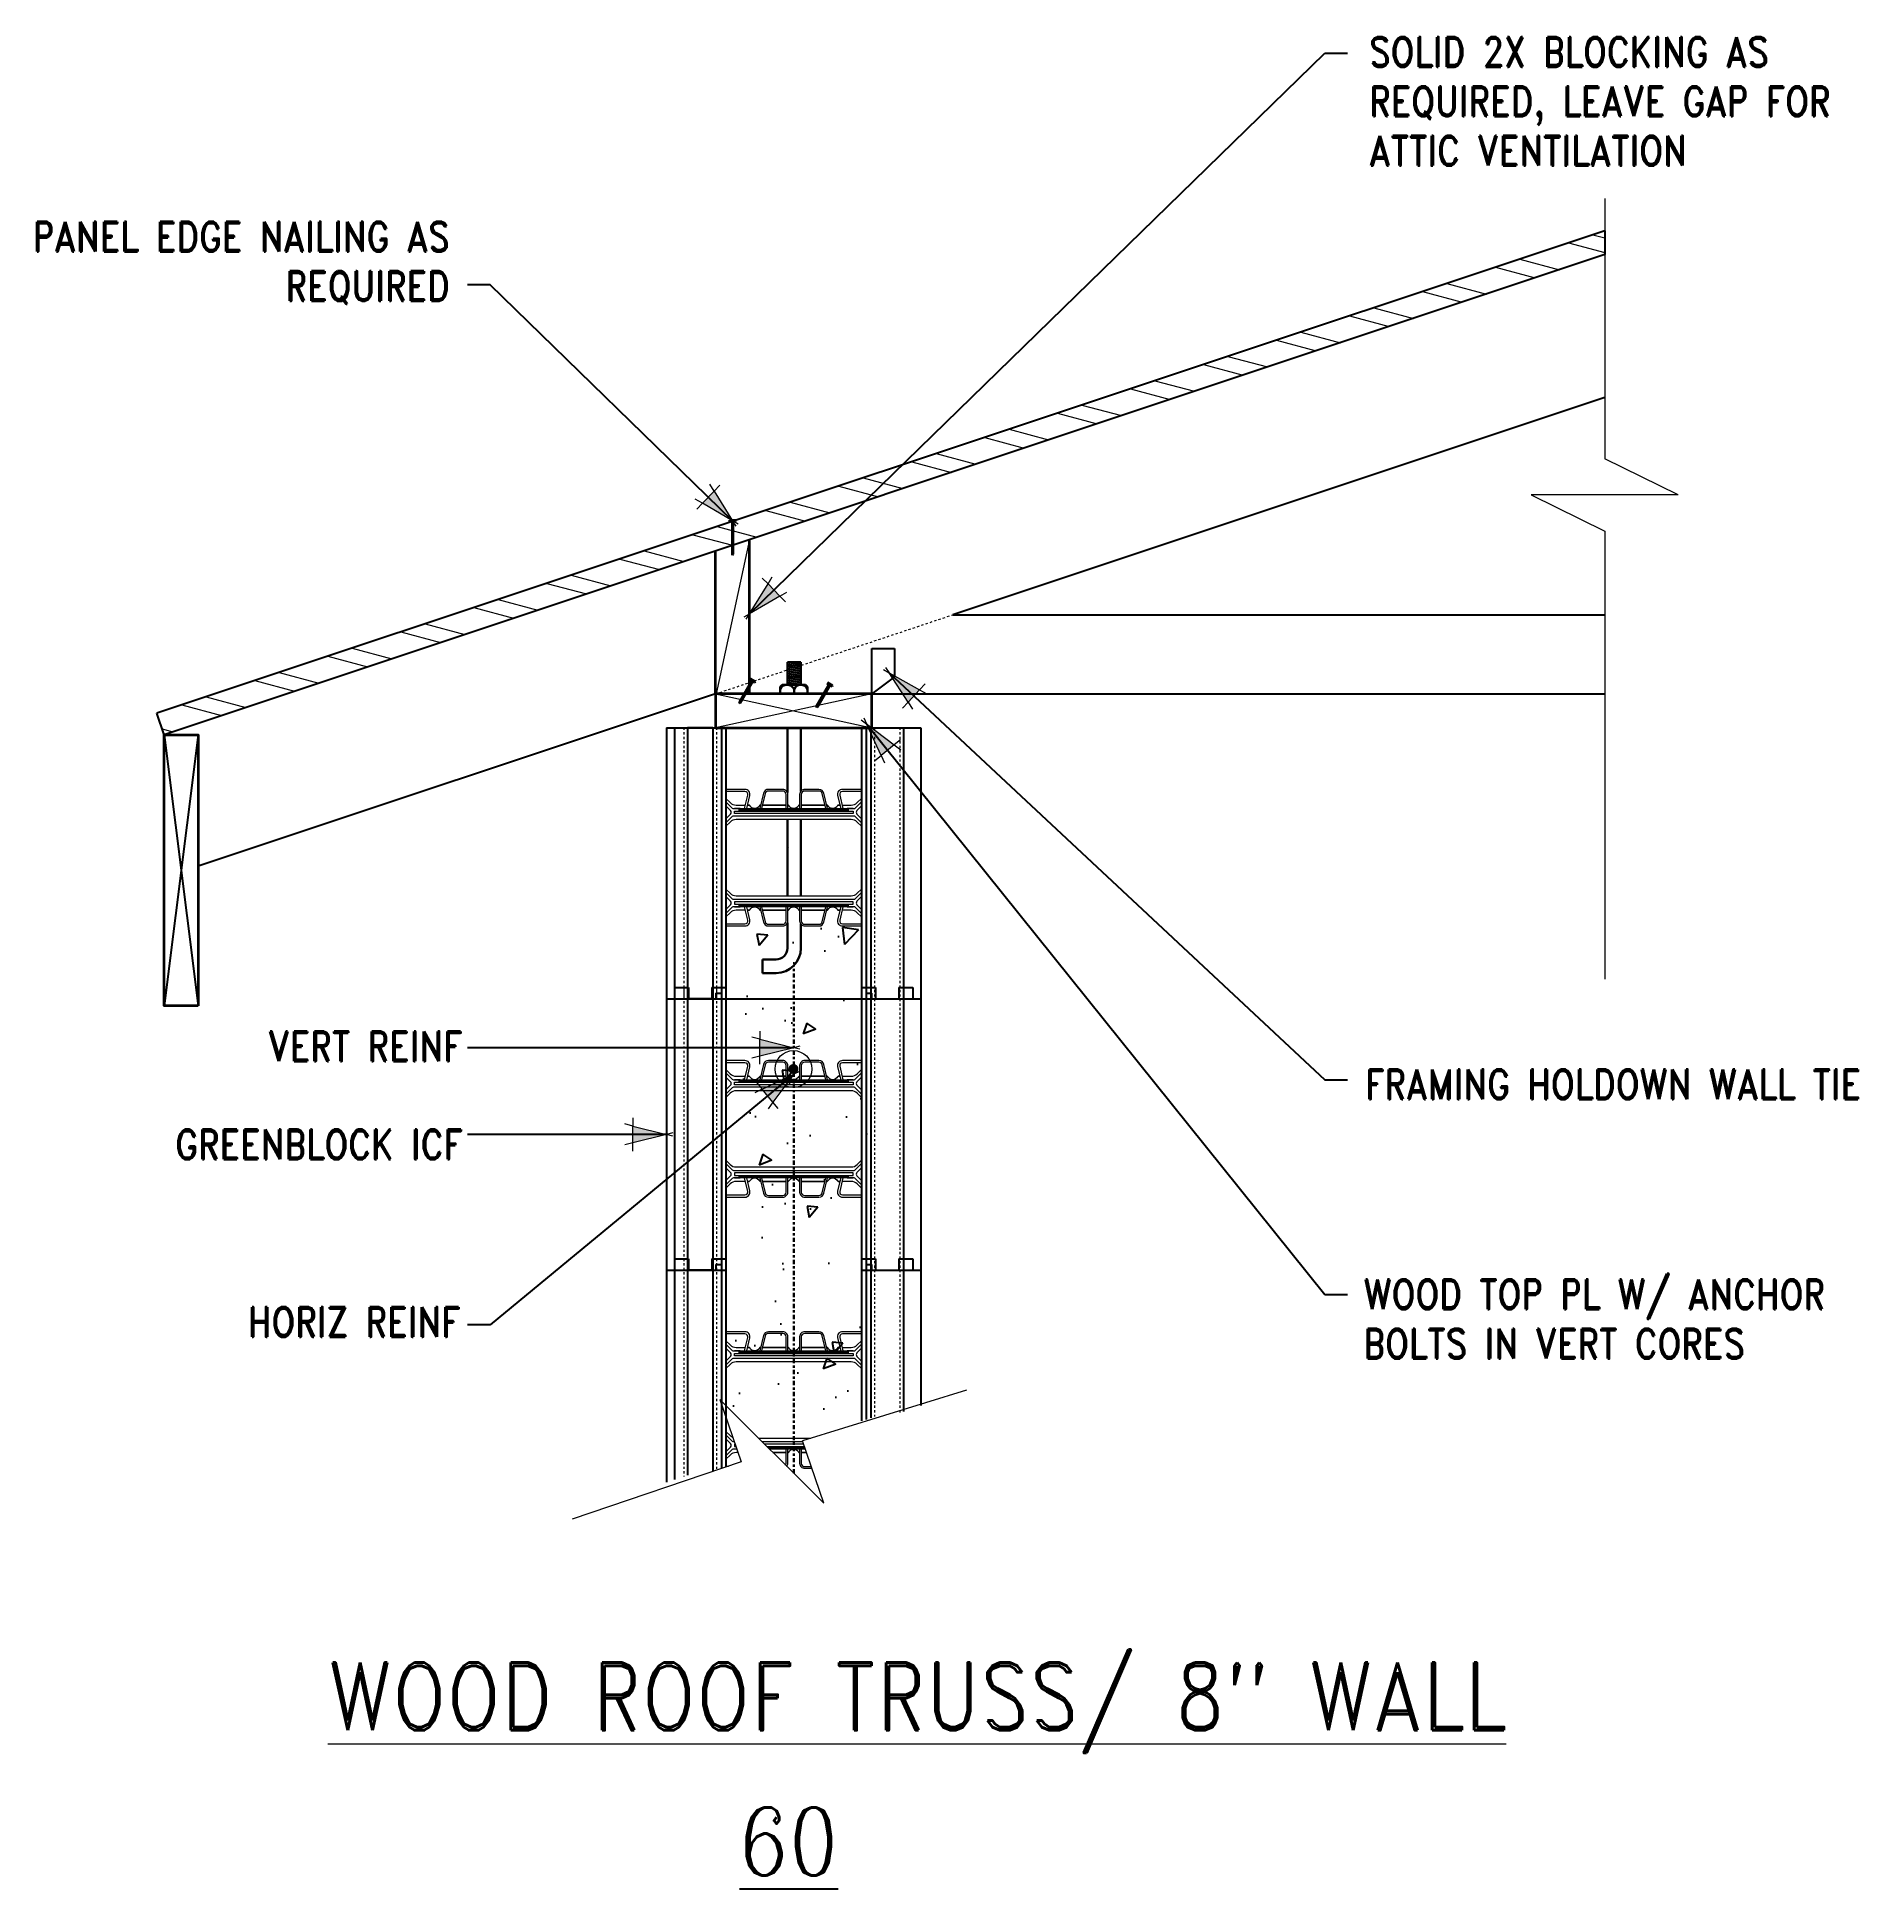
# Model space of a CAD drawing. Header units: inches. Extents: x -143.2 to -62.6, y 78.5 to 160.5.
import ezdxf

# ---------------------------------------------------------------- set-up
doc = ezdxf.new("R2010")
doc.units = ezdxf.units.IN
doc.header["$MEASUREMENT"] = 0
for name, pattern in [('CENTER', [2, 1.25, -0.25, 0.25, -0.25]), ('DASHED2', [0.375, 0.25, -0.125]), ('HIDDEN', [0.375, 0.25, -0.125])]:
    doc.linetypes.add(name, pattern=pattern)
doc.layers.get('Defpoints').update_dxf_attribs({"color": 252})
for name, color, linetype, lineweight in [('A2 Hatch', 8, 'Continuous', 9), ('A4 medium', 7, 'Continuous', 35), ('DETAILS', 7, 'Continuous', 13), ('DIM', 3, 'Continuous', 13), ('REBAR', 2, 'CENTER', 30)]:
    doc.layers.add(name, color=color, linetype=linetype, lineweight=lineweight)
doc.styles.add('ARCTEXT', font='arctext.shx', dxfattribs={"width": 0.85})
doc.styles.add('RomanC', font='romanc.shx', dxfattribs={"width": 0.85, "height": 5})
doc.styles.add('ROMAND', font='romand.shx', dxfattribs={"width": 0.85})
doc.dimstyles.new('ARCTEXT 1-1', dxfattribs={"dimscale": 0, "dimtxt": 1, "dimasz": 1, "dimexe": 0.1875, "dimexo": 1, "dimgap": 0.5, "dimtad": 1, "dimdec": 4, "dimzin": 3, "dimdsep": 46, "dimlunit": 4, "dimtxsty": 'ARCTEXT', "dimblk": 'ARCHTICK', "dimcen": 1, "dimclrd": 256, "dimclre": 256, "dimclrt": 256, "dimadec": 0, "dimazin": 0, "dimtfac": 1, "dimtdec": 4, "dimtofl": 0, "dimtmove": 2, "dimatfit": 3, "dimldrblk": 'arrow', "dimfxl": 0, "dimtolj": 1, "dimtzin": 0, "dimarcsym": 0})

# ---------------------------------------------------------------- blocks, each defined once
blk = doc.blocks.new('_ArchTick')
at = {"color": 0, "linetype": 'ByBlock', "const_width": 0.15}
blk.add_lwpolyline([(-0.5, -0.5), (0.5, 0.5)], dxfattribs=at)
blk = doc.blocks.new('arrow')
at = {"layer": 'DIM'}
blk.add_hatch(color=253, dxfattribs=at).paths.add_polyline_path([(-2, 0.5), (-2, -0.5), (0, 0)])
at = {"layer": 'DIM', "lineweight": 9}
for points in [[(-2, 0.98), (-2, 0.5), (-2.47, 0.62)], [(0.37, 0.09), (0, 0)], [(0.37, -0.09), (0, 0)], [(-2, -0.98), (-2, -0.5), (-2.47, -0.62)]]:
    blk.add_lwpolyline(points, dxfattribs=at)
at = {"layer": 'DIM', "lineweight": 15}
blk.add_lwpolyline([(0, 0), (-2, -0.5), (-2, 0.5), (0, 0)], dxfattribs=at)

msp = doc.modelspace()

# ---------------------------------------------------------------- hatches: boundary and pattern name
at = {"ltscale": 0.15}
h = msp.add_hatch(dxfattribs=at)
h.set_pattern_fill('AR-CONC', color=256, scale=0.8, angle=180, style=0)
h.set_pattern_definition([(230, (5835.824, -440.9717), (-5.7380815, 0.502017), [0.6, -6.6]), (175, (5835.824, -440.9717), (1.1100107, -6.017537), [0.48, -5.28]), (280.45144, (5835.346, -440.93), (-4.6280707, -5.51552), [0.5099215, -5.609137]), (226.1842, (5835.824, -442.572), (-8.537928, 1.324152), [0.9, -9.9]), (276.63565, (5835.1125, -442.461), (-7.477296, -7.792949), [0.764882, -8.413704]), (171.1842, (5835.824, -442.572), (-7.477296, -7.792949), [0.72, -7.92]), (201, (5835.024, -442.1717), (-4.7752564, 3.220951), [0.6, -6.6]), (146, (5835.024, -442.1717), (-1.9465227, -5.8012004), [0.48, -5.28]), (251.45144, (5834.626, -441.903), (-6.721779, -2.580249), [0.5099215, -5.609137]), (217.5, (5835.824, -440.9717), (-0.09727884, -2.6631508), [0, -5.216, 0, -5.36, 0, -5.3]), (187.5, (5835.824, -440.9717), (-2.1045563, -3.1552937), [0, -3.056, 0, -5.096, 0, -2.02]), (147.5, (5837.608, -440.9717), (-4.2705795, 0.180439), [0, -2, 0, -6.24, 0, -8.28]), (137.5, (5838.408, -440.9717), (-4.6654894, -0.8008399), [0, -2.6, 0, -4.144, 0, -5.88])])
h.paths.add_polyline_path([(-112.517, 121.738), (-106.445, 121.717), (-106.521, 100.085), (-108.507, 99.412), (-107.571, 96.652), (-112.167, 101.248), (-111.231, 98.488), (-112.517, 98.052)])
at = {"layer": 'A2 Hatch', "ltscale": 0.15}
h = msp.add_hatch(dxfattribs=at)
h.set_pattern_fill('ANSI32', color=256, scale=5, angle=120, style=0)
h.set_pattern_definition([(165, (-3817.3977, 693.9829), (-0.4852857, -1.8111109), []), (165, (-3817.8397, 694.7483), (-0.4852857, -1.8111109), [])])
h.paths.add_polyline_path([(-73.83, 151.912), (-137.875, 130.564), (-137.558, 129.615), (-73.83, 150.858)])
h = msp.add_hatch(color=256, dxfattribs=at)
edge = h.paths.add_edge_path()
edge.add_arc((-109.718, 114.82), 0.224, 0, 360)

# ---------------------------------------------------------------- linework, layer by layer
at = {"ltscale": 0.15}
for p, q in [((-73.83, 151.912), (-137.875, 130.564)), ((-73.83, 151.912), (-73.83, 150.858)), ((-73.83, 150.858), (-137.558, 129.615)), ((-73.83, 144.533), (-102.661, 134.923)), ((-102.661, 134.923), (-73.83, 134.923)), ((-109.988, 132.826), (-109.988, 132.826)), ((-106.251, 133.423), (-105.251, 133.423)), ((-106.251, 131.423), (-106.251, 133.423)), ((-105.251, 133.423), (-105.251, 132.173)), ((-105.251, 132.173), (-106.251, 131.423)), ((-113.161, 131.423), (-136.058, 123.791)), ((-106.251, 131.423), (-73.83, 131.423)), ((-137.558, 129.615), (-137.875, 130.564)), ((-137.558, 129.615), (-136.058, 117.615)), ((-136.058, 129.615), (-137.558, 117.615)), ((-114.354, 129.923), (-113.329, 129.923)), ((-112.704, 129.923), (-106.708, 129.923)), ((-109.925, 124.628), (-109.925, 124.628)), ((-114.354, 117.923), (-113.329, 117.923)), ((-112.704, 117.923), (-106.708, 117.923)), ((-114.354, 105.923), (-113.329, 105.923))]:
    msp.add_line(p, q, dxfattribs=at)
at = {"color": 1}
for p, q in [((-115.329, 129.923), (-115.329, 117.923)), ((-115.329, 129.923), (-112.904, 129.923)), ((-114.979, 129.923), (-114.979, 117.923)), ((-114.404, 129.923), (-114.404, 117.923)), ((-113.279, 129.923), (-114.404, 129.923)), ((-113.279, 129.923), (-113.279, 117.923)), ((-112.904, 129.923), (-112.904, 117.923)), ((-112.904, 129.923), (-112.704, 129.923)), ((-112.704, 129.923), (-112.704, 117.923)), ((-106.708, 129.923), (-106.708, 117.923)), ((-106.708, 129.923), (-106.508, 129.923)), ((-106.508, 129.923), (-106.508, 117.923)), ((-106.508, 129.923), (-104.083, 129.923)), ((-106.293, 129.923), (-106.293, 117.923)), ((-104.848, 129.923), (-104.848, 117.923)), ((-104.083, 129.923), (-104.083, 117.923)), ((-114.979, 118.423), (-114.354, 118.423)), ((-114.979, 118.423), (-114.979, 105.923)), ((-114.404, 118.423), (-114.404, 105.923)), ((-114.354, 118.423), (-114.354, 117.923)), ((-113.329, 118.423), (-113.329, 117.923)), ((-113.329, 118.423), (-112.704, 118.423)), ((-113.279, 118.423), (-113.279, 105.923)), ((-113.154, 118.173), (-113.154, 117.923)), ((-113.154, 118.173), (-112.904, 118.173)), ((-112.904, 118.173), (-112.904, 105.923)), ((-112.704, 118.423), (-112.704, 117.923)), ((-112.704, 118.423), (-112.704, 105.923)), ((-106.708, 118.423), (-106.708, 117.923)), ((-106.708, 118.423), (-106.708, 105.923)), ((-106.708, 118.423), (-106.083, 118.423)), ((-106.508, 118.173), (-106.508, 105.923)), ((-106.508, 118.173), (-106.258, 118.173)), ((-106.258, 118.173), (-106.258, 117.923)), ((-106.083, 118.423), (-106.083, 117.923)), ((-105.058, 118.423), (-105.058, 117.923)), ((-105.058, 118.423), (-104.433, 118.423)), ((-104.433, 118.423), (-104.433, 117.923)), ((-115.329, 117.923), (-112.704, 117.923)), ((-115.329, 117.923), (-115.329, 105.923)), ((-115.329, 117.923), (-113.154, 117.923)), ((-113.279, 117.923), (-114.404, 117.923)), ((-112.904, 117.923), (-112.704, 117.923)), ((-106.708, 117.923), (-104.083, 117.923)), ((-106.708, 117.923), (-106.508, 117.923)), ((-106.293, 117.923), (-104.083, 117.923)), ((-106.293, 117.923), (-106.293, 105.923)), ((-104.848, 117.923), (-104.848, 105.923)), ((-104.083, 117.923), (-104.083, 105.923)), ((-115.329, 105.923), (-112.704, 105.923)), ((-115.329, 105.923), (-115.329, 96.533)), ((-115.329, 105.923), (-113.154, 105.923)), ((-114.979, 106.423), (-114.354, 106.423)), ((-114.979, 106.423), (-114.979, 96.652)), ((-114.404, 106.423), (-114.404, 96.847)), ((-113.279, 105.923), (-114.404, 105.923)), ((-114.354, 106.423), (-114.354, 105.923)), ((-113.329, 106.423), (-113.329, 105.923)), ((-113.329, 106.423), (-112.704, 106.423)), ((-113.279, 106.423), (-113.279, 97.016)), ((-113.154, 106.173), (-113.154, 105.923)), ((-113.154, 106.173), (-112.904, 106.173)), ((-112.904, 106.173), (-112.904, 97.143)), ((-112.904, 105.923), (-112.704, 105.923)), ((-112.704, 106.423), (-112.704, 105.923)), ((-112.704, 106.423), (-112.704, 97.211)), ((-106.708, 106.423), (-106.708, 105.923)), ((-106.708, 106.423), (-106.708, 99.245)), ((-106.708, 106.423), (-106.083, 106.423)), ((-106.708, 105.923), (-104.083, 105.923)), ((-106.708, 105.923), (-106.508, 105.923)), ((-106.508, 106.173), (-106.508, 99.313)), ((-106.508, 106.173), (-106.258, 106.173)), ((-106.293, 105.923), (-104.083, 105.923)), ((-106.293, 105.923), (-106.293, 99.385)), ((-106.258, 106.173), (-106.258, 105.923)), ((-106.083, 106.423), (-106.083, 105.923)), ((-105.058, 106.423), (-105.058, 105.923)), ((-105.058, 106.423), (-104.433, 106.423)), ((-104.848, 105.923), (-104.848, 99.664)), ((-104.433, 106.423), (-104.433, 105.923)), ((-104.083, 105.923), (-104.083, 99.923))]:
    msp.add_line(p, q, dxfattribs=at)
at = {"color": 1, "linetype": 'HIDDEN', "ltscale": 0.02}
for p, q in [((-114.979, 118.423), (-114.354, 118.423)), ((-114.979, 118.423), (-114.979, 117.923)), ((-114.354, 118.423), (-114.354, 117.923)), ((-113.329, 118.423), (-113.329, 117.923)), ((-113.329, 118.423), (-112.704, 118.423)), ((-106.708, 118.423), (-106.083, 118.423)), ((-106.508, 118.173), (-106.508, 117.923)), ((-106.508, 118.173), (-106.258, 118.173)), ((-106.258, 118.173), (-106.258, 117.923)), ((-106.083, 118.423), (-106.083, 117.923)), ((-105.058, 118.423), (-105.058, 117.923)), ((-105.058, 118.423), (-104.433, 118.423)), ((-104.433, 118.423), (-104.433, 117.923)), ((-114.979, 106.423), (-114.354, 106.423)), ((-114.979, 106.423), (-114.979, 105.923)), ((-114.354, 106.423), (-114.354, 105.923)), ((-113.329, 106.423), (-113.329, 105.923)), ((-113.329, 106.423), (-112.704, 106.423)), ((-106.708, 106.423), (-106.083, 106.423)), ((-106.508, 106.173), (-106.508, 105.923)), ((-106.508, 106.173), (-106.258, 106.173)), ((-106.258, 106.173), (-106.258, 105.923)), ((-106.083, 106.423), (-106.083, 105.923)), ((-105.058, 106.423), (-105.058, 105.923)), ((-105.058, 106.423), (-104.433, 106.423)), ((-104.433, 106.423), (-104.433, 105.923))]:
    msp.add_line(p, q, dxfattribs=at)
at = {"layer": 'A2 Hatch', "lineweight": 30, "ltscale": 0.15}
for p, q in [((-112.542, 139.102), (-112.28, 139.102)), ((-112.542, 139.102), (-112.542, 139.052)), ((-112.542, 139.052), (-112.28, 139.052)), ((-112.436, 139.052), (-112.436, 137.603)), ((-112.386, 139.052), (-112.386, 137.603)), ((-112.28, 139.102), (-112.28, 139.052)), ((-112.436, 137.603), (-112.411, 137.554)), ((-112.386, 137.603), (-112.411, 137.554)), ((-109.988, 132.826), (-109.988, 131.826)), ((-109.988, 132.826), (-109.388, 132.826)), ((-109.988, 132.826), (-109.388, 132.726)), ((-109.388, 132.826), (-109.388, 131.826)), ((-111.562, 132.004), (-112.111, 131.052)), ((-111.519, 131.979), (-112.068, 131.027)), ((-111.654, 132.057), (-111.426, 131.926)), ((-111.629, 132.1), (-111.401, 131.969)), ((-111.401, 131.969), (-111.426, 131.926)), ((-109.988, 132.726), (-109.388, 132.626)), ((-109.988, 132.626), (-109.388, 132.526)), ((-109.988, 132.526), (-109.388, 132.426)), ((-109.986, 132.426), (-109.386, 132.326)), ((-109.986, 132.326), (-109.386, 132.226)), ((-109.986, 132.226), (-109.386, 132.126)), ((-109.986, 132.126), (-109.386, 132.026)), ((-109.986, 132.026), (-109.386, 131.926)), ((-110.223, 131.826), (-110.312, 131.733)), ((-110.311, 131.423), (-110.311, 131.734)), ((-110.223, 131.826), (-109.19, 131.826)), ((-109.986, 131.926), (-109.386, 131.826)), ((-109.688, 131.423), (-109.688, 131.625)), ((-109.19, 131.826), (-109.101, 131.733)), ((-109.101, 131.733), (-109.101, 131.423)), ((-108.146, 131.823), (-108.696, 130.871)), ((-108.103, 131.798), (-108.653, 130.846)), ((-108.239, 131.876), (-108.011, 131.744)), ((-108.214, 131.919), (-107.986, 131.788)), ((-107.986, 131.788), (-108.011, 131.744)), ((-112.111, 131.052), (-112.114, 130.997)), ((-112.068, 131.027), (-112.114, 130.997)), ((-108.696, 130.871), (-108.699, 130.816)), ((-108.653, 130.846), (-108.699, 130.816)), ((-109.988, 129.923), (-109.988, 127.064)), ((-109.988, 129.52), (-109.988, 127.064)), ((-109.388, 129.923), (-109.388, 127.12)), ((-109.388, 129.52), (-109.388, 127.12)), ((-109.988, 125.86), (-109.988, 125.214)), ((-109.988, 125.86), (-109.988, 122.485)), ((-109.388, 125.86), (-109.388, 125.282)), ((-109.388, 125.86), (-109.388, 122.485)), ((-109.988, 121.282), (-109.988, 120.166)), ((-109.388, 121.226), (-109.388, 120.166)), ((-110.488, 119.666), (-111.088, 119.666)), ((-111.088, 119.666), (-111.088, 119.066)), ((-110.488, 119.066), (-111.088, 119.066))]:
    msp.add_line(p, q, dxfattribs=at)
at = {"layer": 'A2 Hatch', "ltscale": 0.15}
for p, q in [((-111.661, 138.248), (-113.143, 131.419)), ((-113.161, 131.423), (-106.251, 129.923)), ((-106.251, 131.423), (-113.161, 129.923))]:
    msp.add_line(p, q, dxfattribs=at)
at = {"layer": 'A2 Hatch', "linetype": 'HIDDEN', "ltscale": 0.15}
msp.add_line((-113.161, 131.423), (-102.661, 134.923), dxfattribs=at)
at = {"layer": 'A2 Hatch', "linetype": 'DASHED2', "ltscale": 0.15}
for p, q in [((-114.564, 129.923), (-114.564, 117.923)), ((-113.119, 129.923), (-113.119, 117.923)), ((-106.133, 129.923), (-106.133, 117.923)), ((-105.008, 129.923), (-105.008, 117.923)), ((-114.564, 118.423), (-114.564, 105.923)), ((-113.119, 118.423), (-113.119, 105.923)), ((-106.133, 117.923), (-106.133, 105.923)), ((-105.008, 117.923), (-105.008, 105.923)), ((-114.564, 106.423), (-114.564, 96.792)), ((-113.119, 106.423), (-113.119, 97.071)), ((-106.133, 105.923), (-106.133, 99.44)), ((-105.008, 105.923), (-105.008, 99.609))]:
    msp.add_line(p, q, dxfattribs=at)
at = {"layer": 'A2 Hatch', "ltscale": 0.15}
msp.add_circle((-109.718, 114.82), 0.816, dxfattribs=at)
at = {"layer": 'A2 Hatch', "lineweight": 30, "ltscale": 0.15}
for centre, radius, start, end in [((-109.999, 131.486), 0.341, 24.03596, 155.96404), ((-109.394, 131.512), 0.315, 21.05677, 158.94323), ((-110.488, 120.166), 0.5, 270, 0), ((-110.488, 120.166), 1.1, 270, 0)]:
    msp.add_arc(centre, radius, start, end, dxfattribs=at)
at = {"layer": 'A4 medium', "ltscale": 0.15}
for p, q in [((-113.161, 131.423), (-113.161, 137.748)), ((-111.661, 131.423), (-111.661, 138.248))]:
    msp.add_line(p, q, dxfattribs=at)
for points in [[(-106.251, 131.423), (-113.161, 131.423), (-113.161, 129.923), (-106.251, 129.923)], [(-136.058, 117.615), (-137.558, 117.615), (-137.558, 129.615), (-136.058, 129.615)]]:
    msp.add_lwpolyline(points, close=True, dxfattribs=at)
at = {"layer": 'DETAILS', "color": 6, "lineweight": 20}
for p, q in [((-110.042, 97.848), (-110.625, 97.848)), ((-110.625, 97.848), (-110.042, 97.848)), ((-109.37, 97.848), (-109.14, 97.848)), ((-109.14, 97.848), (-109.37, 97.848))]:
    msp.add_line(p, q, dxfattribs=at)
for points in [[(-111.784, 126.348), (-111.647, 126.918, 0.485338), (-111.866, 127.195), (-112.706, 127.195)], [(-112.069, 126.348), (-112.144, 126.348), (-112.332, 126.348), (-111.885, 126.348), (-111.742, 126.941, 0.485338), (-111.866, 127.098), (-112.706, 127.098)], [(-109.967, 126.348), (-109.967, 126.97, 0.414214), (-110.192, 127.195), (-110.824, 127.195, 0.346495), (-111.043, 127.023), (-111.206, 126.348)], [(-110.042, 126.348), (-110.042, 126.97, 0.414214), (-110.192, 127.12), (-110.824, 127.12, 0.346495), (-110.97, 127.006), (-111.129, 126.348)], [(-108.207, 126.348), (-108.37, 127.023, 0.346495), (-108.588, 127.195), (-109.22, 127.195, 0.414214), (-109.445, 126.97), (-109.445, 126.348)], [(-108.284, 126.348), (-108.442, 127.006, 0.346495), (-108.588, 127.12), (-109.22, 127.12, 0.414214), (-109.37, 126.97), (-109.37, 126.348)], [(-106.706, 127.195), (-107.547, 127.195, 0.485338), (-107.765, 126.918), (-107.628, 126.348)], [(-106.706, 127.098), (-107.547, 127.098, 0.485338), (-107.671, 126.941), (-107.528, 126.348), (-107.081, 126.348), (-107.268, 126.348), (-107.343, 126.348)], [(-112.706, 126.798), (-112.517, 126.608, 0.198912), (-112.251, 126.498), (-111.848, 126.498)], [(-112.706, 126.648), (-112.429, 126.37, 0.198912), (-112.376, 126.348), (-109.706, 126.348, -0.279322), (-109.921, 126.478, 0.279322), (-109.954, 126.498)], [(-112.706, 125.898), (-112.505, 126.1, 0.414214), (-112.505, 126.259), (-112.706, 126.46)], [(-111.183, 126.498, 0.279322), (-111.216, 126.478, -0.605918), (-111.645, 126.478, 0.279322), (-111.678, 126.498), (-111.748, 126.498), (-111.678, 126.498)], [(-109.459, 126.498, 0.279322), (-109.492, 126.478, -0.279322), (-109.706, 126.348), (-107.037, 126.348, 0.198912), (-106.984, 126.37), (-106.706, 126.648)], [(-107.734, 126.498), (-107.664, 126.498), (-107.734, 126.498, 0.279322), (-107.767, 126.478, -0.605918), (-108.196, 126.478, 0.279322), (-108.229, 126.498)], [(-107.564, 126.498), (-107.161, 126.498, 0.198912), (-106.896, 126.608), (-106.706, 126.798)], [(-106.706, 126.46), (-106.907, 126.259, 0.414214), (-106.907, 126.1), (-106.706, 125.898)], [(-106.706, 125.711), (-106.984, 125.989, 0.198912), (-107.037, 126.01), (-109.706, 126.01), (-112.376, 126.01, 0.198912), (-112.429, 125.989), (-112.706, 125.711)], [(-106.706, 125.561), (-106.896, 125.751, 0.198912), (-107.161, 125.86), (-109.706, 125.86), (-112.251, 125.86, 0.198912), (-112.517, 125.751), (-112.706, 125.561)], [(-112.706, 122.785), (-112.517, 122.595, 0.198912), (-112.251, 122.485), (-109.706, 122.485), (-107.161, 122.485, 0.198912), (-106.896, 122.595), (-106.706, 122.785)], [(-112.706, 122.635), (-112.429, 122.357, 0.198912), (-112.376, 122.335), (-109.706, 122.335), (-107.037, 122.335, 0.198912), (-106.984, 122.357), (-106.706, 122.635)], [(-112.706, 121.886), (-112.505, 122.087, 0.414214), (-112.505, 122.246), (-112.706, 122.448)], [(-106.706, 122.448), (-106.907, 122.246, 0.414214), (-106.907, 122.087), (-106.706, 121.886)], [(-109.954, 121.848, 0.279322), (-109.921, 121.868, -0.279322), (-109.706, 121.998), (-112.376, 121.998, 0.198912), (-112.429, 121.976), (-112.706, 121.698)], [(-112.706, 121.248), (-111.866, 121.248, 0.485338), (-111.742, 121.405), (-111.885, 121.998), (-112.332, 121.998), (-112.144, 121.998), (-112.069, 121.998)], [(-112.706, 121.15), (-111.866, 121.15, 0.485338), (-111.647, 121.428), (-111.784, 121.998)], [(-111.848, 121.848), (-112.251, 121.848, 0.198912), (-112.517, 121.738), (-112.706, 121.548)], [(-111.678, 121.848), (-111.748, 121.848), (-111.678, 121.848, 0.279322), (-111.645, 121.868, -0.605918), (-111.216, 121.868, 0.279322), (-111.183, 121.848)], [(-111.206, 121.998), (-111.043, 121.323, 0.346495), (-110.824, 121.15), (-110.192, 121.15, 0.414214), (-109.967, 121.375), (-109.967, 121.998)], [(-111.129, 121.998), (-110.97, 121.34, 0.346495), (-110.824, 121.225), (-110.192, 121.225, 0.414214), (-110.042, 121.375), (-110.042, 121.998)], [(-106.706, 121.698), (-106.984, 121.976, 0.198912), (-107.037, 121.998), (-109.706, 121.998, -0.279322), (-109.492, 121.868, 0.279322), (-109.459, 121.848)], [(-109.445, 121.998), (-109.445, 121.375, 0.414214), (-109.22, 121.15), (-108.588, 121.15, 0.346495), (-108.37, 121.323), (-108.207, 121.998)], [(-109.37, 121.998), (-109.37, 121.375, 0.414214), (-109.22, 121.225), (-108.588, 121.225, 0.346495), (-108.442, 121.34), (-108.284, 121.998)], [(-108.229, 121.848, 0.279322), (-108.196, 121.868, -0.605918), (-107.767, 121.868, 0.279322), (-107.734, 121.848), (-107.664, 121.848), (-107.734, 121.848)], [(-107.628, 121.998), (-107.765, 121.428, 0.485338), (-107.547, 121.15), (-106.706, 121.15)], [(-107.343, 121.998), (-107.268, 121.998), (-107.081, 121.998), (-107.528, 121.998), (-107.671, 121.405, 0.485338), (-107.547, 121.248), (-106.706, 121.248)], [(-106.706, 121.548), (-106.896, 121.738, 0.198912), (-107.161, 121.848), (-107.564, 121.848)], [(-111.784, 114.348), (-111.647, 114.918, 0.485338), (-111.866, 115.195), (-112.706, 115.195)], [(-112.069, 114.348), (-112.144, 114.348), (-112.332, 114.348), (-111.885, 114.348), (-111.742, 114.941, 0.485338), (-111.866, 115.098), (-112.706, 115.098)], [(-112.706, 114.798), (-112.517, 114.608, 0.198912), (-112.251, 114.498), (-111.848, 114.498)], [(-109.967, 114.348), (-109.967, 114.97, 0.414214), (-110.192, 115.195), (-110.824, 115.195, 0.346495), (-111.043, 115.023), (-111.206, 114.348)], [(-110.042, 114.348), (-110.042, 114.97, 0.414214), (-110.192, 115.12), (-110.824, 115.12, 0.346495), (-110.97, 115.006), (-111.129, 114.348)], [(-108.207, 114.348), (-108.37, 115.023, 0.346495), (-108.588, 115.195), (-109.22, 115.195, 0.414214), (-109.445, 114.97), (-109.445, 114.348)], [(-108.284, 114.348), (-108.442, 115.006, 0.346495), (-108.588, 115.12), (-109.22, 115.12, 0.414214), (-109.37, 114.97), (-109.37, 114.348)], [(-106.706, 115.195), (-107.547, 115.195, 0.485338), (-107.765, 114.918), (-107.628, 114.348)], [(-106.706, 115.098), (-107.547, 115.098, 0.485338), (-107.671, 114.941), (-107.528, 114.348), (-107.081, 114.348), (-107.268, 114.348), (-107.343, 114.348)], [(-107.564, 114.498), (-107.161, 114.498, 0.198912), (-106.896, 114.608), (-106.706, 114.798)], [(-112.706, 114.648), (-112.429, 114.37, 0.198912), (-112.376, 114.348), (-109.706, 114.348, -0.279322), (-109.921, 114.478, 0.279322), (-109.954, 114.498)], [(-112.706, 113.898), (-112.505, 114.1, 0.414214), (-112.505, 114.259), (-112.706, 114.46)], [(-106.706, 113.711), (-106.984, 113.989, 0.198912), (-107.037, 114.01), (-109.706, 114.01), (-112.376, 114.01, 0.198912), (-112.429, 113.989), (-112.706, 113.711)], [(-111.183, 114.498, 0.279322), (-111.216, 114.478, -0.605918), (-111.645, 114.478, 0.279322), (-111.678, 114.498), (-111.748, 114.498), (-111.678, 114.498)], [(-109.459, 114.498, 0.279322), (-109.492, 114.478, -0.279322), (-109.706, 114.348), (-107.037, 114.348, 0.198912), (-106.984, 114.37), (-106.706, 114.648)], [(-107.734, 114.498), (-107.664, 114.498), (-107.734, 114.498, 0.279322), (-107.767, 114.478, -0.605918), (-108.196, 114.478, 0.279322), (-108.229, 114.498)], [(-106.706, 114.46), (-106.907, 114.259, 0.414214), (-106.907, 114.1), (-106.706, 113.898)], [(-106.706, 113.561), (-106.896, 113.751, 0.198912), (-107.161, 113.86), (-109.706, 113.86), (-112.251, 113.86, 0.198912), (-112.517, 113.751), (-112.706, 113.561)], [(-112.706, 110.785), (-112.517, 110.595, 0.198912), (-112.251, 110.485), (-109.706, 110.485), (-107.161, 110.485, 0.198912), (-106.896, 110.595), (-106.706, 110.785)], [(-112.706, 110.635), (-112.429, 110.357, 0.198912), (-112.376, 110.335), (-109.706, 110.335), (-107.037, 110.335, 0.198912), (-106.984, 110.357), (-106.706, 110.635)], [(-112.706, 109.886), (-112.505, 110.087, 0.414214), (-112.505, 110.246), (-112.706, 110.448)], [(-109.954, 109.848, 0.279322), (-109.921, 109.868, -0.279322), (-109.706, 109.998), (-112.376, 109.998, 0.198912), (-112.429, 109.976), (-112.706, 109.698)], [(-112.706, 109.248), (-111.866, 109.248, 0.485338), (-111.742, 109.405), (-111.885, 109.998), (-112.332, 109.998), (-112.144, 109.998), (-112.069, 109.998)], [(-112.706, 109.15), (-111.866, 109.15, 0.485338), (-111.647, 109.428), (-111.784, 109.998)], [(-111.848, 109.848), (-112.251, 109.848, 0.198912), (-112.517, 109.738), (-112.706, 109.548)], [(-111.678, 109.848), (-111.748, 109.848), (-111.678, 109.848, 0.279322), (-111.645, 109.868, -0.605918), (-111.216, 109.868, 0.279322), (-111.183, 109.848)], [(-111.206, 109.998), (-111.043, 109.323, 0.346495), (-110.824, 109.15), (-110.192, 109.15, 0.414214), (-109.967, 109.375), (-109.967, 109.998)], [(-111.129, 109.998), (-110.97, 109.34, 0.346495), (-110.824, 109.225), (-110.192, 109.225, 0.414214), (-110.042, 109.375), (-110.042, 109.998)], [(-106.706, 109.698), (-106.984, 109.976, 0.198912), (-107.037, 109.998), (-109.706, 109.998, -0.279322), (-109.492, 109.868, 0.279322), (-109.459, 109.848)], [(-109.445, 109.998), (-109.445, 109.375, 0.414214), (-109.22, 109.15), (-108.588, 109.15, 0.346495), (-108.37, 109.323), (-108.207, 109.998)], [(-109.37, 109.998), (-109.37, 109.375, 0.414214), (-109.22, 109.225), (-108.588, 109.225, 0.346495), (-108.442, 109.34), (-108.284, 109.998)], [(-108.229, 109.848, 0.279322), (-108.196, 109.868, -0.605918), (-107.767, 109.868, 0.279322), (-107.734, 109.848), (-107.664, 109.848), (-107.734, 109.848)], [(-107.628, 109.998), (-107.765, 109.428, 0.485338), (-107.547, 109.15), (-106.706, 109.15)], [(-107.343, 109.998), (-107.268, 109.998), (-107.081, 109.998), (-107.528, 109.998), (-107.671, 109.405, 0.485338), (-107.547, 109.248), (-106.706, 109.248)], [(-106.706, 109.548), (-106.896, 109.738, 0.198912), (-107.161, 109.848), (-107.564, 109.848)], [(-106.706, 110.448), (-106.907, 110.246, 0.414214), (-106.907, 110.087), (-106.706, 109.886)], [(-111.784, 102.348), (-111.647, 102.918, 0.485338), (-111.866, 103.195), (-112.706, 103.195)], [(-112.069, 102.348), (-112.144, 102.348), (-112.332, 102.348), (-111.885, 102.348), (-111.742, 102.941, 0.485338), (-111.866, 103.098), (-112.706, 103.098)], [(-112.706, 102.798), (-112.517, 102.608, 0.198912), (-112.251, 102.498), (-111.848, 102.498)], [(-112.706, 102.648), (-112.429, 102.37, 0.198912), (-112.376, 102.348), (-109.706, 102.348, -0.279322), (-109.921, 102.478, 0.279322), (-109.954, 102.498)], [(-112.706, 101.898), (-112.505, 102.1, 0.414214), (-112.505, 102.259), (-112.706, 102.46)], [(-111.183, 102.498, 0.279322), (-111.216, 102.478, -0.605918), (-111.645, 102.478, 0.279322), (-111.678, 102.498), (-111.748, 102.498), (-111.678, 102.498)], [(-109.967, 102.348), (-109.967, 102.97, 0.414214), (-110.192, 103.195), (-110.824, 103.195, 0.346495), (-111.043, 103.023), (-111.206, 102.348)], [(-110.042, 102.348), (-110.042, 102.97, 0.414214), (-110.192, 103.12), (-110.824, 103.12, 0.346495), (-110.97, 103.006), (-111.129, 102.348)], [(-109.459, 102.498, 0.279322), (-109.492, 102.478, -0.279322), (-109.706, 102.348), (-107.037, 102.348, 0.198912), (-106.984, 102.37), (-106.706, 102.648)], [(-108.207, 102.348), (-108.37, 103.023, 0.346495), (-108.588, 103.195), (-109.22, 103.195, 0.414214), (-109.445, 102.97), (-109.445, 102.348)], [(-108.284, 102.348), (-108.442, 103.006, 0.346495), (-108.588, 103.12), (-109.22, 103.12, 0.414214), (-109.37, 102.97), (-109.37, 102.348)], [(-107.734, 102.498), (-107.664, 102.498), (-107.734, 102.498, 0.279322), (-107.767, 102.478, -0.605918), (-108.196, 102.478, 0.279322), (-108.229, 102.498)], [(-106.706, 103.195), (-107.547, 103.195, 0.485338), (-107.765, 102.918), (-107.628, 102.348)], [(-106.706, 103.098), (-107.547, 103.098, 0.485338), (-107.671, 102.941), (-107.528, 102.348), (-107.081, 102.348), (-107.268, 102.348), (-107.343, 102.348)], [(-107.564, 102.498), (-107.161, 102.498, 0.198912), (-106.896, 102.608), (-106.706, 102.798)], [(-106.706, 102.46), (-106.907, 102.259, 0.414214), (-106.907, 102.1), (-106.706, 101.898)], [(-106.706, 101.711), (-106.984, 101.989, 0.198912), (-107.037, 102.01), (-109.706, 102.01), (-112.376, 102.01, 0.198912), (-112.429, 101.989), (-112.706, 101.711)], [(-106.706, 101.561), (-106.896, 101.751, 0.198912), (-107.161, 101.86), (-109.706, 101.86), (-112.251, 101.86, 0.198912), (-112.517, 101.751), (-112.706, 101.561)], [(-112.706, 98.785), (-112.517, 98.595, 0.090949), (-112.405, 98.518, 0.090949)], [(-112.706, 98.635), (-112.429, 98.357, 0.198912), (-112.376, 98.335), (-112.343, 98.335)], [(-112.706, 97.886), (-112.505, 98.087, 0.414214), (-112.505, 98.246), (-112.706, 98.448)], [(-112.229, 97.998), (-112.376, 97.998, 0.198912), (-112.429, 97.976), (-112.706, 97.698)], [(-112.178, 97.848), (-112.251, 97.848, 0.198912), (-112.517, 97.738), (-112.706, 97.548)], [(-109.954, 97.848, 0.279322), (-109.921, 97.868, -0.279322), (-109.706, 97.998), (-110.775, 97.998)], [(-110.068, 97.291, 0.150585), (-110.042, 97.375), (-110.042, 97.998)], [(-110.015, 97.237, 0.166713), (-109.967, 97.375), (-109.967, 97.998)], [(-109.191, 97.998), (-109.706, 97.998, -0.279322), (-109.492, 97.868, 0.279322), (-109.459, 97.848)], [(-109.445, 97.998), (-109.445, 97.375, 0.414214), (-109.22, 97.15), (-108.904, 97.15)], [(-109.37, 97.998), (-109.37, 97.375, 0.414214), (-109.22, 97.225), (-108.929, 97.225)]]:
    msp.add_lwpolyline(points, format="xyb", dxfattribs=at)
for points in [[(-109.706, 126.235), (-107.081, 126.235), (-107.081, 126.123), (-109.706, 126.123), (-112.332, 126.123), (-112.332, 126.235)], [(-111.17, 126.498), (-111.183, 126.498)], [(-110.042, 126.498), (-111.092, 126.498)], [(-109.967, 126.498), (-109.954, 126.498)], [(-109.445, 126.498), (-109.459, 126.498)], [(-109.37, 126.498), (-108.32, 126.498)], [(-108.243, 126.498), (-108.229, 126.498)], [(-109.706, 122.11), (-107.081, 122.11), (-107.081, 122.223), (-109.706, 122.223), (-112.332, 122.223), (-112.332, 122.11)], [(-111.17, 121.848), (-111.183, 121.848)], [(-110.042, 121.848), (-111.092, 121.848)], [(-109.967, 121.848), (-109.954, 121.848)], [(-109.445, 121.848), (-109.459, 121.848)], [(-109.37, 121.848), (-108.32, 121.848)], [(-108.243, 121.848), (-108.229, 121.848)], [(-109.706, 114.235), (-107.081, 114.235), (-107.081, 114.123), (-109.706, 114.123), (-112.332, 114.123), (-112.332, 114.235)], [(-111.17, 114.498), (-111.183, 114.498)], [(-110.042, 114.498), (-111.092, 114.498)], [(-109.967, 114.498), (-109.954, 114.498)], [(-109.445, 114.498), (-109.459, 114.498)], [(-109.37, 114.498), (-108.32, 114.498)], [(-108.243, 114.498), (-108.229, 114.498)], [(-109.706, 110.11), (-107.081, 110.11), (-107.081, 110.223), (-109.706, 110.223), (-112.332, 110.223), (-112.332, 110.11)], [(-111.17, 109.848), (-111.183, 109.848)], [(-110.042, 109.848), (-111.092, 109.848)], [(-109.967, 109.848), (-109.954, 109.848)], [(-109.445, 109.848), (-109.459, 109.848)], [(-109.37, 109.848), (-108.32, 109.848)], [(-108.243, 109.848), (-108.229, 109.848)], [(-111.17, 102.498), (-111.183, 102.498)], [(-110.042, 102.498), (-111.092, 102.498)], [(-109.967, 102.498), (-109.954, 102.498)], [(-109.445, 102.498), (-109.459, 102.498)], [(-109.37, 102.498), (-108.32, 102.498)], [(-108.243, 102.498), (-108.229, 102.498)], [(-109.706, 102.235), (-107.081, 102.235), (-107.081, 102.123), (-109.706, 102.123), (-112.332, 102.123), (-112.332, 102.235)], [(-109.967, 97.848), (-109.954, 97.848)], [(-109.445, 97.848), (-109.459, 97.848)]]:
    msp.add_lwpolyline(points, close=True, dxfattribs=at)
for points in [[(-109.706, 126.31), (-112.069, 126.31), (-112.143, 126.294, 0.780776), (-112.143, 126.29), (-112.069, 126.273), (-109.706, 126.273), (-107.343, 126.273), (-107.27, 126.29, 0.780776), (-107.27, 126.294), (-107.343, 126.31)], [(-109.706, 122.035), (-107.343, 122.035), (-107.27, 122.052, 0.780776), (-107.27, 122.056), (-107.343, 122.073), (-109.706, 122.073), (-112.069, 122.073), (-112.143, 122.056, 0.780776), (-112.143, 122.052), (-112.069, 122.035)], [(-109.706, 114.31), (-112.069, 114.31), (-112.143, 114.294, 0.780776), (-112.143, 114.29), (-112.069, 114.273), (-109.706, 114.273), (-107.343, 114.273), (-107.27, 114.29, 0.780776), (-107.27, 114.294), (-107.343, 114.31)], [(-109.706, 110.035), (-107.343, 110.035), (-107.27, 110.052, 0.780776), (-107.27, 110.056), (-107.343, 110.073), (-109.706, 110.073), (-112.069, 110.073), (-112.143, 110.056, 0.780776), (-112.143, 110.052), (-112.069, 110.035)], [(-109.706, 102.31), (-112.069, 102.31), (-112.143, 102.294, 0.780776), (-112.143, 102.29), (-112.069, 102.273), (-109.706, 102.273), (-107.343, 102.273), (-107.27, 102.29, 0.780776), (-107.27, 102.294), (-107.343, 102.31)]]:
    msp.add_lwpolyline(points, format="xyb", close=True, dxfattribs=at)
for points in [[(-111.263, 98.485), (-109.706, 98.485), (-108.947, 98.485)], [(-112.305, 98.223), (-112.332, 98.223), (-112.332, 98.11), (-112.267, 98.11)], [(-111.113, 98.335), (-109.706, 98.335), (-109.306, 98.335)], [(-109.268, 98.223), (-109.706, 98.223), (-111, 98.223)], [(-110.888, 98.11), (-109.706, 98.11), (-109.229, 98.11)], [(-109.217, 98.073), (-109.706, 98.073), (-110.85, 98.073)], [(-110.813, 98.035), (-109.706, 98.035), (-109.204, 98.035)], [(-112.706, 97.248), (-112.596, 97.248)]]:
    msp.add_lwpolyline(points, dxfattribs=at)
at = {"layer": 'DIM'}
for p, q in [((-73.83, 153.347), (-73.83, 141.827)), ((-70.58, 140.223), (-73.83, 141.827)), ((-70.58, 140.223), (-77.08, 140.223)), ((-77.08, 140.223), (-73.83, 138.619)), ((-73.83, 138.619), (-73.83, 118.802)), ((-112.974, 100.197), (-112.038, 97.437)), ((-108.378, 95.601), (-112.974, 100.197)), ((-102.062, 100.608), (-109.314, 98.361)), ((-108.378, 95.601), (-109.314, 98.361)), ((-112.038, 97.437), (-119.503, 94.905))]:
    msp.add_line(p, q, dxfattribs=at)
at = {"layer": 'REBAR', "ltscale": 0.15}
msp.add_line((-109.706, 96.929), (-109.706, 119.391), dxfattribs=at)

# ---------------------------------------------------------------- texts
at = {"layer": 'Defpoints', "insert": (-109.92, 82.135), "char_height": 3, "width": 90.08, "attachment_point": 2, "style": 'RomanC'}
msp.add_mtext('{\\L60\\P}\\P            ', dxfattribs=at)
at = {"layer": 'DIM', "color": 3, "style": 'ROMAND'}
for s, insert, char_height, width, attachment_point in [('SOLID 2X BLOCKING AS REQUIRED, LEAVE GAP FOR ATTIC VENTILATION', (-84.251, 160.488), 1.3125, 22.68955, 1), ('PANEL EDGE NAILING AS REQUIRED', (-124.916, 152.311), 1.3125, 22.68955, 3), ('VERT REINF ', (-124.351, 116.484), 1.3125, 22.68955, 3), ('FRAMING HOLDOWN WALL TIE', (-84.429, 114.802), 1.3125, 22.68955, 1), ('GREENBLOCK ICF', (-124.344, 112.137), 1.3125, 22.68955, 3), ('WOOD TOP PL W/ ANCHOR BOLTS IN VERT CORES', (-84.496, 105.51), 1.3125, 22.68955, 1), ('HORIZ REINF ', (-124.44, 104.286), 1.3125, 22.68955, 3), ('{\\LWOOD ROOF TRUSS/ 8" WALL}\\P\\P           ', (-78.182, 88.556), 3, 97.79267, 3)]:
    msp.add_mtext(s, dxfattribs=dict(at, insert=insert, char_height=char_height, width=width, attachment_point=attachment_point))

# ---------------------------------------------------------------- leaders
at = {"layer": 'DIM', "ltscale": 0.15}
for points in [[(-111.656, 134.969), (-86.211, 159.772), (-85.211, 159.771)], [(-112.411, 139.079), (-123.142, 149.525), (-124.142, 149.521)], [(-105.489, 132.353), (-86.211, 114.346), (-85.211, 114.347)], [(-106.489, 130.103), (-86.211, 104.836), (-85.211, 104.836)], [(-109.706, 115.763), (-119.527, 115.764), (-124.142, 115.764)], [(-109.706, 114.59), (-123.142, 103.499), (-124.142, 103.499)], [(-115.329, 111.923), (-119.833, 111.923), (-124.142, 111.923)]]:
    msp.add_leader(points, dimstyle='ARCTEXT 1-1', override={"dimscale": 1, "dimasz": 0.75, "dimtad": 0}, dxfattribs=at)

doc.saveas('drawing.dxf')
